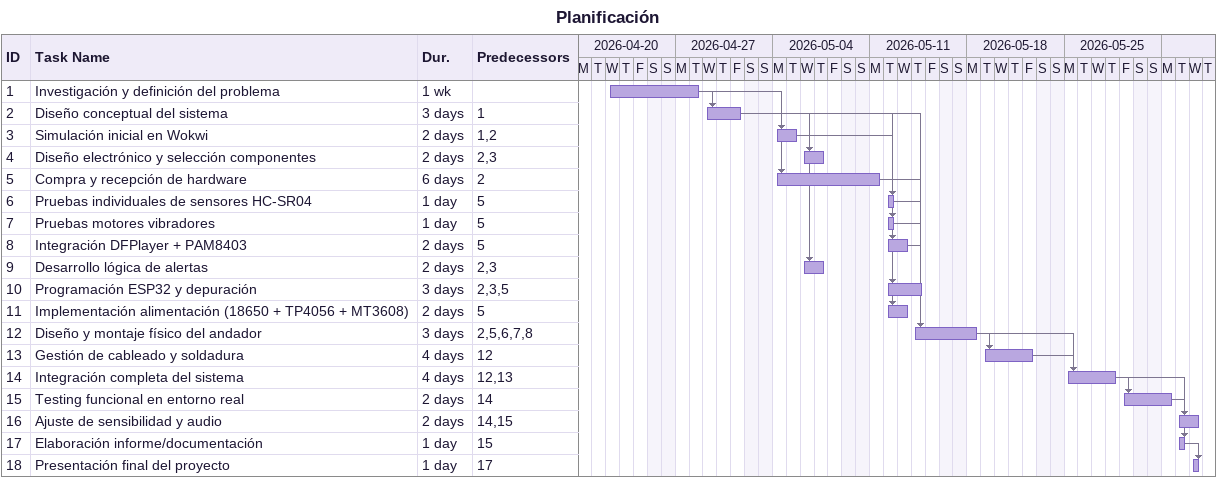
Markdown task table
Planificación

| ID | Task | Duration | Start | Finish | Predecessors |
|---|---|---|---|---|---|
| 1 | Investigación y definición del problema | 1w | 2026-04-22 | 2026-04-28 |  |
| 2 | Diseño conceptual del sistema | 3d | 2026-04-29 | 2026-05-01 | 1 |
| 3 | Simulación inicial en Wokwi | 2d | 2026-05-04 | 2026-05-05 | 1, 2 |
| 4 | Diseño electrónico y selección componentes | 2d | 2026-05-06 | 2026-05-07 | 2, 3 |
| 5 | Compra y recepción de hardware | 6d | 2026-05-04 | 2026-05-11 | 2 |
| 6 | Pruebas individuales de sensores HC-SR04 | 1d | 2026-05-12 | 2026-05-12 | 5 |
| 7 | Pruebas motores vibradores | 1d | 2026-05-12 | 2026-05-12 | 5 |
| 8 | Integración DFPlayer + PAM8403 | 2d | 2026-05-12 | 2026-05-13 | 5 |
| 9 | Desarrollo lógica de alertas | 2d | 2026-05-06 | 2026-05-07 | 2, 3 |
| 10 | Programación ESP32 y depuración | 3d | 2026-05-12 | 2026-05-14 | 2, 3, 5 |
| 11 | Implementación alimentación (18650 + TP4056 + MT3608) | 2d | 2026-05-12 | 2026-05-13 | 5 |
| 12 | Diseño y montaje físico del andador | 3d | 2026-05-14 | 2026-05-18 | 2, 5, 6, 7, 8 |
| 13 | Gestión de cableado y soldadura | 4d | 2026-05-19 | 2026-05-22 | 12 |
| 14 | Integración completa del sistema | 4d | 2026-05-25 | 2026-05-28 | 12, 13 |
| 15 | Testing funcional en entorno real | 2d | 2026-05-29 | 2026-06-01 | 14 |
| 16 | Ajuste de sensibilidad y audio | 2d | 2026-06-02 | 2026-06-03 | 14, 15 |
| 17 | Elaboración informe/documentación | 1d | 2026-06-02 | 2026-06-02 | 15 |
| 18 | Presentación final del proyecto | 1d | 2026-06-03 | 2026-06-03 | 17 |
